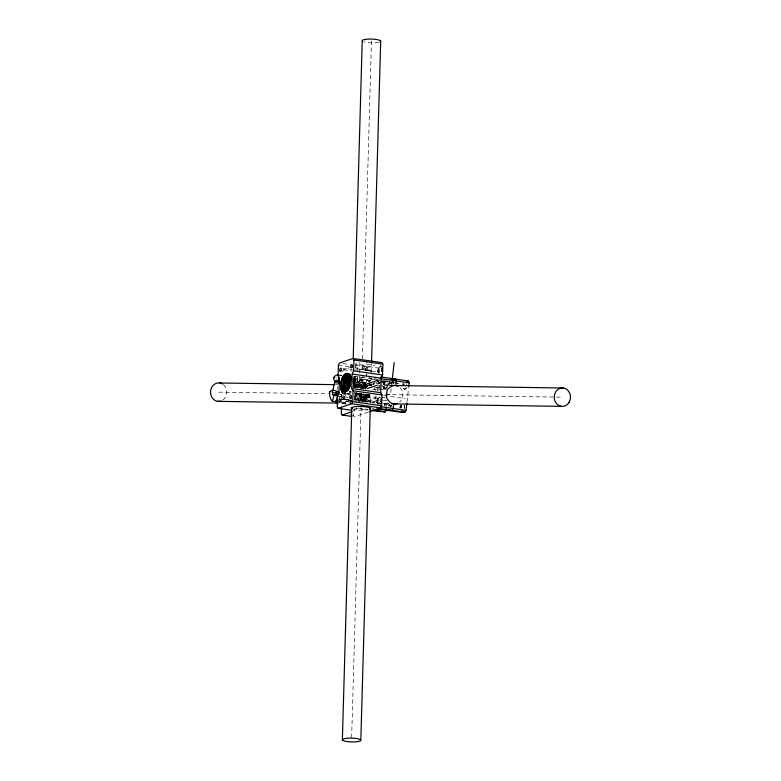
<?xml version="1.0" encoding="UTF-8"?>
<svg xmlns="http://www.w3.org/2000/svg" width="781" height="781" viewBox="0 0 781 781"><rect width="100%" height="100%" fill="white"/><g stroke="black" fill="none" stroke-linecap="round" stroke-linejoin="round"><path stroke-width="0.59" stroke-dasharray="3.9 2.93" d="M391.066 405.036L390.705 406.989M365.02 394.385C364.161 399.189 369.589 398.388 369.618 394.464M341.639 402.83L341.834 395.694M351.245 402.039L351.313 399.726M368.085 412.153L354.262 416.781L353.402 415.277L353.568 409.332A9.255 1.904 1.6 0 0 368.105 409.761M354.183 387.903L354.515 376.003M355.062 376.051L354.994 378.463L356.282 380.728L356.077 387.972M355.033 400.77L355.257 392.667M355.394 388.04L355.726 376.325M355.892 370.536L356.116 362.433M355.941 392.794L355.872 395.215L354.428 398.388M356.458 409.879L356.517 407.702M356.683 401.922L356.946 392.531M357.083 387.845L357.386 377.282A9.255 1.904 1.6 0 1 353.334 376.208M357.552 371.131L357.737 364.6M358.694 401.619L358.938 393.165M359.114 387.132L359.416 376.266M359.816 362.325L359.485 373.845A9.255 1.904 1.6 0 1 360.422 373.835M351.665 737.596L361.047 407.555M361.212 401.463L361.457 392.941M361.593 388.059L361.906 377.096M362.111 369.862L362.286 363.682M362.423 358.889L371.463 40.973M365.713 402.469L365.772 400.292L365.147 400.253M365.772 400.292L365.674 400.272A1.992 0.947 -81.8 0 0 367.255 400.624A1.992 0.947 -81.8 0 0 367.343 397.519A1.992 0.947 -81.8 0 0 365.811 398.857L365.947 394.161M366.143 387.122L366.064 384.574M366.25 383.608L366.514 374.216A9.255 1.904 1.6 0 0 366.152 374.167M354.994 364.942L365.43 366.162A1.992 0.947 -81.8 0 1 365.801 369.315L366.65 369.501A1.992 0.947 -81.8 0 0 368.134 369.833A1.992 0.947 -81.8 0 0 368.222 366.728A1.992 0.947 -81.8 0 0 366.689 368.076L366.875 361.544M370.409 402.791L370.614 395.489M370.907 386.039L371.102 378.434M371.278 372.342L371.551 363.399M356.624 392.531L357.132 398.486L359.592 401.239M356.585 392.97L357.132 398.486L359.25 401.395M360.802 393.556L360.91 396.582M358.704 393.097L359.045 397.851L361.505 400.936M350.503 404.607L351.05 399.813M362.755 401.395A9.255 8.113 -89.2 0 1 361.603 400.018L359.553 396.992L359.924 393.731M367.812 394.932L367.568 397.099L365.957 396.875L366.201 394.698M365.957 396.875L367.734 396.894L367.988 394.727M369.208 384.008L369.598 380.562L370.702 378.746L370.458 380.884M369.716 393.868L369.345 397.129L367.734 396.894M377.34 390.9L378.434 381.372M379.381 373.045L380.327 364.707M377.487 402.596L378.17 396.611M378.853 390.617L379.81 382.231M391.174 388.713L390.5 394.669L383.256 393.624M391.72 383.959L391.994 381.577M407.008 401.971L408.648 387.601M353.402 385.98L353.764 382.436M367.265 394.659L365.664 398.954L363.497 401.083L377.36 402.801L376.842 402.44L377.731 404.099M365.069 394.415L363.175 399.023L360.461 401.229M366.074 397.636L365.654 396.484M342.517 371.883L343.474 369.774L349.956 367.597M355.296 367.597L356.263 365.488L355.345 365.791M357.308 386.165L357.22 386.37A10.602 5.067 -81.8 0 0 356.741 387.591M353.412 387.22L354.447 382.924L353.461 379.449M358.059 387.513L359.943 384.838L362.208 383.53M353.432 378.18L354.603 376.422L357.815 376.471M382.475 382.417L383.578 380.591M360.324 387.776L364.063 384.672L362.443 385.472M362.257 388.684L365.488 386.029M364.912 388.606L366.963 387.356M368.544 370.633L369.969 370.194M367.675 401.424L369.101 400.985M360.422 389.377L363.087 387.025A9.255 8.113 -89.2 0 1 370.526 385.521M400.526 405.534L401.014 405.29A1.992 0.947 -81.8 0 1 401.571 408.092M367.06 399.296L367.275 399.15M367.753 369.374L367.07 369.53M366.904 400.155L366.221 400.321M364.59 399.023L365.791 398.857M363.624 401.024L353.998 399.169M360.402 382.358L361.105 382.036M360.158 369.96L375.124 364.942M351.782 383.373L355.56 382.104L353.949 381.88L353.852 385.502L355.453 385.726L351.675 386.995M366.23 384.184L361.662 385.707L367.529 386.556M354.066 411.07L354.974 410.757L354.115 409.254M379.507 397.256L377.243 399.159L377.897 398.866A1.992 0.947 -81.8 0 1 378.209 402.01A1.992 0.947 -81.8 0 1 376.608 401.61A1.992 0.947 -81.8 0 1 377.897 398.866L354.115 395.723M383.94 382.963L383.442 383.207L386.156 381.411M361.896 381.85L364.424 382.963M371.268 385.14L371.961 385.14L356.566 382.758M370.624 381.05L356.946 379.361M373.904 378.785L376.042 378.824M379.381 381.626L377.067 381.597L389.944 383.451L400.36 383.598M380.542 381.645L388.645 381.763L400.35 383.451M335.479 384.672L337.919 384.701M353.764 384.935L372.049 385.199M378.434 385.238L389.963 385.404M363.087 387.025L365.508 387.064M376.442 387.22L389.797 387.415M372.635 389.553L385.921 389.748M218.641 392.16L328.342 393.761M346.618 394.034L349.058 394.063M353.939 394.132L363.751 394.278M385.629 394.6L562.359 397.178M359.553 396.992L380.22 397.285A3.837 1.835 -81.8 0 0 378.004 399.745A3.837 1.835 -81.8 0 0 378.17 404.226M381.431 397.304L385.053 397.363M361.603 400.018L382.241 400.321M383.461 400.331L388.313 400.409M341.922 403.162L346.793 403.23M377.262 403.679L388.606 403.836M377.574 403.738L388.499 403.894M363.555 393.399A6.707 3.192 -84.6 0 0 366.006 399.647L366.094 399.638M366.66 368.066L365.274 368.407L365.84 369.267A1.992 0.947 -81.8 0 1 364.2 368.915A1.708 0.82 -81.8 0 1 362.726 368.573A1.708 0.82 -81.8 0 1 363.839 366.211A1.708 0.82 -81.8 0 1 364.102 368.915A1.992 0.947 -81.8 0 1 365.498 366.172L378.775 368.085A1.992 0.947 -81.8 0 1 379.088 371.229A1.992 0.947 -81.8 0 1 377.477 370.819A1.992 0.947 -81.8 0 1 378.775 368.085L378.121 368.368L380.933 366.523M404.88 389.319L403.474 388.518M385.297 389.036C381.714 388.001 385.179 384.779 378.668 386.224M367.207 370.428L354.877 368.378M353.608 381.538L358.137 382.192L356.761 382.514L360.558 380.406L362.882 380.308M346.422 399.657L352.006 400.458M342.986 363.575L349.019 364.444M338.398 365.166L349.263 366.728M342.937 368.456L352.856 369.882M343.474 369.774L351.928 370.985M362.247 376.832L364.551 377.164M369.149 377.828L371.444 378.16M354.603 376.422L375.388 379.42M376.559 379.586L380.064 380.093M384.252 380.747L387.552 381.226M374.851 379.781L360.968 379.283L359.953 376.501M375.993 379.947L379.449 380.445M380.591 380.611L387.493 381.597M339.569 375.065L341.98 375.417M339.735 375.466L341.775 375.768M353.51 378.248L371.317 380.767M378.111 382.124L381.606 382.622M376.149 383.041L389.68 385.267M335.81 377.877L336.709 378.004M353.871 380.376L356.282 380.728M350.64 381.108L358.577 382.26M374.577 387.571L381.616 388.577M382.788 388.753L385.14 389.084M383.979 395.489L405.105 398.525M347.076 393.36L350.142 393.8M346.217 393.819L349.839 394.346M338.173 394.18L341.795 394.698M337.529 395.957L348.385 397.519M388.84 403.533L383.94 403.103M373.025 403.25A1.708 0.82 -81.8 0 1 374.001 401.688L379.537 402.479M348.98 400.018L346.852 399.716L351.323 400.36M341.756 399.042L343.337 399.267L342.176 395.84M342.068 399.247L351.977 400.673M346.12 401.483L346.93 401.6M341.844 402.674L346.657 403.367M345.71 403.992L341.688 403.416A13.882 6.638 -81.8 0 0 348.511 397.705M371.785 408.102L374.089 408.434M358.694 408.063L367.89 409.381M354.496 408.151L367.148 409.966M349.781 414.76L353.402 415.277M364.991 370.106L378.238 372.02L377.711 371.649L378.6 373.318M391.769 383.608A1.992 0.947 -81.8 0 1 392.95 381.724L393.556 383.676A2.314 1.103 -81.8 0 0 393.263 381.733L393.273 381.763M367.08 368.163L367.802 368.573M366.211 398.945L366.924 399.364M365.215 400.155L364.571 399.813M366.133 384.672L366.318 384.789M365.391 383.852L365.83 384.301L365.186 383.686M365.264 399.374L363.809 398.046M363.185 400.009L361.095 397.334M364.307 382.856L363.702 382.358L364.571 383.139M364.512 383.09L364.825 383.442M365.528 396.846L365.069 394.522M389.26 381.597L389.944 383.451M366.963 386.312L367.08 386.663A9.274 4.432 -79.8 0 0 359.553 387.854M338.944 396.465L339.715 398.749M366.064 386.165L366.172 386.585A10.387 5.106 -80.3 0 0 357.454 386.722M373.982 382.514L373.621 384.682A2.314 1.103 -81.8 0 0 373.992 382.739M345.104 395.625A13.882 6.638 -81.8 0 1 341.668 401.346M339.579 375.876A13.882 6.638 -81.8 0 1 341.6 375.368M341.736 394.376A13.882 6.638 -81.8 0 1 340.643 397.09M350.425 391.252A13.882 6.638 -81.8 0 1 350.171 392.589M337.275 389.514A13.882 6.638 -81.8 0 1 337.714 386.859M341.688 394.6A1.523 0.732 -81.8 0 1 340.76 394.366M345.505 395.371A1.523 0.732 -81.8 0 1 345.085 395.391M353.529 379.956A13.882 6.638 -81.8 0 1 354.818 388.011M351.391 400.419A13.882 6.638 -81.8 0 1 348.834 403.24M346.344 404.08A13.882 6.638 -81.8 0 1 341.16 395.03M351.04 391.437A1.523 0.732 -81.8 0 1 350.708 393.409M349.742 393.458A1.523 0.732 -81.8 0 1 349.79 391.496M355.628 387.405A12.037 5.75 -81.8 0 1 361.613 380.162A12.037 5.75 -81.8 0 1 366.23 386.868M365.889 394.346A12.037 5.75 -81.8 0 1 362.989 401.473M355.267 400.136A12.037 5.75 -81.8 0 1 354.613 392.394M356.029 387.464A12.037 5.75 -81.8 0 1 362.023 380.22A12.037 5.75 -81.8 0 1 366.631 386.927M366.289 394.405A12.037 5.75 -81.8 0 1 363.77 400.985M355.667 400.194A12.037 5.75 -81.8 0 1 355.013 392.452M370.731 364.092A9.255 1.904 1.6 0 1 355.394 364.151M353.315 381.968A11.334 5.418 -81.8 0 1 354.369 387.552M350.532 400.038A11.334 5.418 -81.8 0 1 343.308 395.274M353.432 385.443A11.334 5.418 -81.8 0 1 353.568 387.435M349.205 400.448A11.334 5.418 -81.8 0 1 342.498 395.157M353.51 386.927A9.489 4.54 -81.8 0 1 358.352 382.212A9.489 4.54 -81.8 0 1 361.603 388.235M361.183 393.702A9.489 4.54 -81.8 0 1 357.161 400.682M348.375 399.267A9.489 4.54 -81.8 0 1 343.601 395.586M378.404 372.84A3.837 1.835 -81.8 0 1 378.892 367.851A3.837 1.835 -81.8 0 1 381.382 367.021M378.805 372.898A3.837 1.835 -81.8 0 1 379.244 368.017A3.837 1.835 -81.8 0 1 381.675 366.943M377.408 403.201A3.837 1.835 -81.8 0 1 377.867 398.964A3.837 1.835 -81.8 0 1 379.947 397.314M380.445 403.269A3.837 1.835 -81.8 0 1 379.869 404.216M380.747 403.543A3.837 1.835 -81.8 0 1 380.396 404.109M368.281 370.955A3.837 1.835 -81.8 0 1 370.907 372.039M368.681 371.014A3.837 1.835 -81.8 0 1 371.268 371.863M369.257 377.799A3.837 1.835 -81.8 0 1 368.993 377.809M366.572 374.821A1.992 0.947 -81.8 0 1 366.514 373.904M367.06 402.313A3.837 1.835 -81.8 0 1 369.872 402.166M367.578 402.166A3.837 1.835 -81.8 0 1 370.272 402.225M349.683 391.222A8.835 4.471 -81.4 0 1 349.302 391.584M353.285 379.742A7.664 3.309 -81.5 0 1 353.012 385.834M353.246 380.113A7.761 3.358 -81.5 0 1 353.002 385.414M350.249 391.086A7.761 3.358 -81.5 0 1 350.044 391.242M353.373 380.962A4.666 1.952 -82.6 0 1 353.119 386.302M354.135 387.61A6.609 3.397 -81.4 0 0 353.481 378.014A6.707 3.446 -81.4 0 1 354.018 387.64M350.913 402.274A1.708 0.82 -81.8 0 1 351.44 400.926M373.914 387.942A9.255 8.113 -89.2 0 1 375.339 390.285M376.081 395.498A9.255 8.113 -89.2 0 1 372.293 402.205M400.028 387.679A9.255 8.113 -89.2 0 1 399.696 402.039M391.076 405.114A2.314 1.103 -81.8 0 1 390.685 407.038A1.992 0.947 -81.8 0 0 391.193 405.114M388.792 406.081A2.314 1.103 -81.8 0 1 389.25 404.197M371.971 385.199A2.314 1.103 -81.8 0 1 371.776 384.603M391.33 383.637A2.314 1.103 -81.8 0 1 392.062 381.714M374.109 382.7A1.992 0.947 -81.8 0 1 373.738 384.672M372.244 384.652A1.992 0.947 -81.8 0 1 372.156 383.666M389.231 406.091A1.992 0.947 -81.8 0 1 389.797 404.167M392.95 381.724A1.992 0.947 -81.8 0 1 393.683 383.637M406.745 383.647A3.837 1.835 -81.8 0 1 406.813 384.672M406.237 387.532A3.837 1.835 -81.8 0 1 403.123 387.493M403.201 384.613A3.837 1.835 -81.8 0 1 403.504 383.608M406.637 387.591A3.837 1.835 -81.8 0 1 403.523 387.552M403.601 384.672A3.837 1.835 -81.8 0 1 403.904 383.666M404.06 383.647A1.992 0.947 -81.8 0 1 404.285 384.682M402.449 384.652A1.992 0.947 -81.8 0 1 402.908 383.637M404.138 405.232A3.837 1.835 -81.8 0 1 404.167 408.063M400.516 408.014A3.837 1.835 -81.8 0 1 401.18 405.193M404.49 405.075A3.837 1.835 -81.8 0 1 404.304 409.156M400.917 408.072A3.837 1.835 -81.8 0 1 401.59 405.251M399.833 408.072A1.992 0.947 -81.8 0 1 401.014 405.29M384.711 406.159A3.837 1.835 -81.8 0 0 383.627 403.494A3.837 1.835 -81.8 0 1 385.111 406.218M385.56 389.006A3.837 1.835 -81.8 0 1 384.057 384.213A3.837 1.835 -81.8 0 1 387.21 382.251A3.837 1.835 -81.8 0 1 386.234 388.587M365.42 394.542A7.869 3.749 -79.3 0 1 360.754 400.067A7.869 3.749 -79.3 0 1 358.167 393.634M362.862 401.551A9.811 4.686 -83.7 0 0 366.484 394.63A6.795 3.241 -78.9 0 1 362.433 399.228A6.795 3.241 -78.9 0 1 360.314 393.536M359.358 401.17A9.811 4.686 -83.7 0 1 357.327 393.624M366.377 394.63A9.909 4.735 -83.7 0 1 362.843 401.532M359.094 401.131A9.909 4.735 -83.7 0 1 357.132 393.614M359.465 393.507A8.737 4.178 -83.9 0 0 362.726 401.239A8.737 4.178 -83.9 0 0 367.617 394.62A8.835 4.217 -83.9 0 1 362.569 401.317A8.835 4.217 -83.9 0 1 359.27 393.487M358.157 387.669A8.396 4.022 -84.2 0 1 362.159 383.881A8.396 4.022 -84.2 0 1 365.147 388.811M357.249 387.874A10.338 4.94 -80 0 1 362.218 382.026A10.338 4.94 -80 0 1 366.133 386.624M360.471 388.538A7.283 3.485 -79.3 0 1 366.133 387.405M359.299 387.962A9.372 4.481 -79.8 0 1 366.972 386.585M361.525 388.889A8.161 3.895 -79.5 0 1 367.9 386.497M362.433 388.547A6.268 2.997 -85 0 1 366.006 386.966M361.281 388.977A8.259 3.944 -79.6 0 1 367.851 386.546M364.971 388.499A5.203 2.489 -85.7 0 1 366.074 387.757M363.751 388.938A7.136 3.417 -79.2 0 1 368.368 386.488M363.565 388.85A7.234 3.456 -79.3 0 1 368.398 386.546M365.85 388.508A5.916 2.821 -81.8 0 1 366.113 388.157M368.632 394.581A7.761 3.798 -78.5 0 1 363.741 400.389A7.761 3.798 -78.5 0 1 361.203 393.575M368.73 394.581A7.664 3.749 -78.5 0 1 363.897 400.321A7.664 3.749 -78.5 0 1 361.398 393.585M367.675 394.561A5.731 2.724 -78.3 0 1 364.161 398.398A5.731 2.724 -78.3 0 1 362.462 393.487M368.788 394.59A4.666 2.226 -77.4 0 1 366.191 397.597A4.666 2.226 -77.4 0 1 364.542 394.727M369.784 394.6A6.707 3.192 -84.6 0 1 366.006 399.647M357.376 386.273A10.153 4.852 -81.8 0 1 362.472 382.085A10.153 4.852 -81.8 0 1 365.713 388.577M376.686 382.71A1.708 0.82 -81.8 0 1 375.7 382.7M374.001 401.688A1.708 0.82 -81.8 0 1 374.675 403.152M368.329 381.675A1.708 0.82 -81.8 0 1 369.579 381.694M370.829 384.613A1.992 0.947 -81.8 0 1 369.725 384.682M373.777 383.608A1.992 0.947 -81.8 0 1 373.445 384.642M371.17 384.984A2.89 0.791 17.1 0 1 371.629 384.965M389.065 381.724A1.708 0.82 -81.8 0 1 388.899 384.232A1.708 0.82 -81.8 0 1 387.679 384.213A1.708 0.82 -81.8 0 1 388.079 381.714M390.783 381.743A1.992 0.947 -81.8 0 1 390.939 383.608M389.543 385.199A1.992 0.947 -81.8 0 1 389.045 383.647A1.992 0.947 -81.8 0 1 389.631 381.724M392.853 381.724A1.992 0.947 -81.8 0 1 393.399 383.676M391.476 383.725A1.992 0.947 -81.8 0 1 392.501 381.704M386.546 406.159A1.992 0.947 -81.8 0 1 387.708 403.377A1.992 0.947 -81.8 0 1 388.333 406.052M390.91 405.134A1.992 0.947 -81.8 0 1 390.5 407.018M388.948 406.179A1.992 0.947 -81.8 0 1 389.514 404.138M385.131 406.13A1.708 0.82 -81.8 0 1 385.482 403.875A1.708 0.82 -81.8 0 1 386.585 403.826A1.708 0.82 -81.8 0 1 386.488 406.061M378.775 42.33A9.255 1.904 1.6 0 1 363.966 41.881M223.415 384.662A9.255 8.113 -89.2 0 1 222.634 400.204M363.233 399.706A1.708 0.82 -81.8 0 0 362.97 397.002A1.708 0.82 -81.8 0 0 361.847 399.355A1.708 0.82 -81.8 0 0 363.233 399.706A1.992 0.947 -81.8 0 0 364.932 400.097A1.992 0.947 -81.8 0 0 364.62 396.963A1.992 0.947 -81.8 0 0 363.321 399.696M386.615 387.327A3.837 1.835 -81.8 0 0 385.892 381.372A3.837 1.835 -81.8 0 0 383.471 386.81A3.837 1.835 -81.8 0 0 386.615 387.327M384.379 386.058A1.992 0.947 -81.8 0 0 384.008 382.973A1.992 0.947 -81.8 0 0 382.758 385.785A1.992 0.947 -81.8 0 0 384.379 386.058M357.327 382.016A1.708 0.82 -81.8 0 0 357.005 379.361A1.708 0.82 -81.8 0 0 355.931 381.792A1.708 0.82 -81.8 0 0 357.327 382.016"/><path stroke-width="1.17" d="M341.502 407.594L341.326 413.539L342.195 415.043L351.85 416.439M342.488 393.058A10.602 5.067 -81.8 0 0 345.27 393.761L345.329 391.857A8.396 4.276 -81.3 0 1 341.609 384.115A8.396 4.276 -81.3 0 1 346.627 375.251M348.238 374.939L348.18 376.842L349.673 376.1M350.064 386.761L350.171 383.139M338.075 408.326L351.772 403.738L352.739 401.619L353.051 390.754L351.753 388.499L352.172 374.011L353.617 370.829L353.92 359.963L353.061 358.459L339.364 363.048L338.398 365.166L338.085 376.032L339.384 378.297L338.974 392.784L337.529 395.957L337.216 406.823L338.075 408.326L351.352 410.24M342.371 739.919L351.811 407.438M353.197 358.723L362.228 40.856M360.822 740.144L370.272 407.662M371.59 361.388L380.689 41.081M369.228 411.763L380.747 407.907L381.714 405.788L382.016 394.922L380.728 392.667L381.138 378.18L382.583 374.997L382.895 364.131L382.036 362.628L353.061 358.459M337.685 396.074L333.077 394.874A2.773 1.328 -81.8 0 1 332.403 392.56L332.53 390.285L336.152 390.803L336.025 393.077A2.773 1.328 -81.8 0 0 336.699 395.401L337.685 396.074L335.85 401.776L332.228 401.258A13.882 6.638 -81.8 0 1 329.436 391.652L332.53 390.285M392.267 379.195L394.161 362.53M395.391 381.245L395.635 379.107L390.295 379.029M393.702 403.914L393.175 408.502L392.082 410.328L386.732 410.25L386.048 408.404M395.791 385.55L396.318 380.952L395.635 379.107M377.535 408.932L399.608 412.104L404.948 412.183L406.052 410.357L406.872 403.172M408.785 386.4L409.195 382.807L408.512 380.962L380.689 376.959M339.218 377.448L338.183 381.401L337.265 380.493A2.773 1.328 -81.8 0 0 335.771 380.991L334.785 382.544L338.407 383.061L339.393 381.519L335.771 380.991M332.228 401.258L334.063 395.557M370.653 410.474L385.365 411.899L386.458 410.074M338.173 394.18L339.218 392.823A2.773 1.328 -81.8 0 0 339.384 392.57M345.329 391.857C349.029 390.129 349.81 385.336 350.113 381.655C351.684 378.355 345.417 369.745 346.598 375.563L348.092 374.821M367.373 383.793L377.643 380.357M367.236 388.587L377.506 385.14M342.195 415.043L351.909 411.792M391.027 385.433L391.603 385.423M406.374 380.933L408.512 380.962M219.686 382.983L334.258 384.652M390.324 385.472L563.404 387.991M217.596 401.346L338.261 403.103M391.681 403.884L561.314 406.354M391.183 385.423L391.877 385.492M353.92 359.963L382.895 364.131M353.617 370.829L382.583 374.997M352.172 374.011L381.138 378.18M380.22 378.639L409.195 382.807M334.785 382.544L333.546 377.545L334.444 377.682M337.265 380.493L338.173 380.62M351.753 388.499L380.728 392.667M353.051 390.754L382.016 394.922M329.436 391.652L330.343 391.779M332.403 392.56L336.025 393.077M333.077 394.874L336.699 395.401M352.739 401.619L381.714 405.788M380.532 406.686L406.052 410.357M351.772 403.738L380.747 407.907M377.135 408.18L404.948 412.183M372.488 410.045L385.365 411.899M379.341 409.966L380.025 411.821M333.546 377.545A13.882 6.638 -81.8 0 1 338.729 374.978M337.665 402.84A13.882 6.638 -81.8 0 1 335.215 401.024M333.106 390.598A13.882 6.638 -81.8 0 1 335.147 381.616M339.344 384.203A1.523 0.732 -81.8 0 1 339.354 383.471M369.764 409.205A9.255 1.904 1.6 0 0 367.773 407.233A9.255 1.904 1.6 0 0 358.557 406.442L354.867 406.559L351.079 407.828L352.104 408.609A9.255 1.904 1.6 0 0 352.241 408.707M381.821 368.134A3.837 1.835 -81.8 0 1 381.733 371.258M382.221 368.193A3.837 1.835 -81.8 0 1 382.134 371.317M380.952 398.925A3.837 1.835 -81.8 0 1 380.864 402.049M381.353 398.984A3.837 1.835 -81.8 0 1 381.265 402.108M346.608 375.954A7.869 3.495 -82.3 0 1 350.181 379.185M349.956 385.482A7.869 3.495 -82.3 0 1 346.969 390.959A7.283 3.231 -82.2 0 1 344.333 384.193A7.283 3.231 -82.2 0 1 348.199 376.588M346.657 374.011A9.811 4.93 -81.5 0 1 350.552 375.554M345.27 393.78A10.338 4.696 -82.1 0 1 341.16 384.467A10.338 4.696 -82.1 0 1 346.676 373.338M346.51 373.894A9.909 4.979 -81.5 0 1 351.723 380.083M342.586 392.745A10.387 4.735 -81.1 0 1 341.395 381.831A10.387 4.735 -81.1 0 1 346.52 373.367M348.189 377.243A6.795 2.987 -82.4 0 1 350.288 377.545M348.531 375.007A8.835 4.471 -81.4 0 1 348.746 374.958M344.86 392.091A9.274 4.178 -82.2 0 1 343.484 382.885A9.274 4.178 -82.2 0 1 347.516 374.87M344.929 392.423A9.372 4.227 -82.2 0 1 343.347 382.524A9.372 4.227 -82.2 0 1 347.994 374.519M347.955 390.149A6.268 3.251 -81.1 0 1 345.963 383.608A6.268 3.251 -81.1 0 1 349.79 377.819M349.781 378.531A5.731 2.47 -82.5 0 1 350.269 378.287M346.793 391.261A8.161 3.651 -82.2 0 1 345.739 382.827A8.161 3.651 -82.2 0 1 349.507 376.051M346.549 391.252A8.259 3.7 -82.2 0 1 345.592 382.524A8.259 3.7 -82.2 0 1 349.527 375.886M348.756 388.499A5.203 2.753 -81 0 1 348.101 383.744A5.203 2.753 -81 0 1 350.249 379.507M348.17 389.709A7.136 3.163 -82.2 0 1 350.249 377.75M348.131 390.061A7.234 3.212 -82.2 0 1 347.555 383.246A7.234 3.212 -82.2 0 1 350.288 377.487M349.439 388.528A5.916 2.821 -81.8 0 1 350.259 380.698M342.439 392.765A10.153 4.852 -81.8 0 1 340.828 382.241A10.153 4.852 -81.8 0 1 345.846 373.699M397.968 386.224A9.255 8.113 -89.2 0 0 389.797 387.415L387.132 389.768L386.263 397.373L388.313 400.409A9.255 8.113 -89.2 0 0 397.509 403.416M402.371 411.226A3.837 1.835 -81.8 0 1 401.59 411.216M402.908 411.216A3.837 1.835 -81.8 0 1 401.864 411.196M391.701 385.258A2.89 1.084 -4.5 0 1 392.814 385.375M362.735 41.364A9.255 1.904 1.6 0 1 371.61 39.07A9.255 1.904 1.6 0 1 380.074 41.901M221.033 400.995A9.255 8.113 -89.2 0 1 210.567 391.33A9.255 8.113 -89.2 0 1 222.439 383.959M337.88 393.673A1.523 0.732 -81.8 0 0 337.646 391.261A1.523 0.732 -81.8 0 0 336.65 393.36A1.523 0.732 -81.8 0 0 337.88 393.673M341.072 370.858A1.708 0.82 -81.8 0 0 340.809 368.154A1.708 0.82 -81.8 0 0 339.696 370.506A1.708 0.82 -81.8 0 0 341.072 370.858M352.036 367.177A1.708 0.82 -81.8 0 0 351.772 364.473A1.708 0.82 -81.8 0 0 350.659 366.836A1.708 0.82 -81.8 0 0 352.036 367.177M340.204 401.639A1.708 0.82 -81.8 0 0 339.94 398.935A1.708 0.82 -81.8 0 0 338.817 401.297A1.708 0.82 -81.8 0 0 340.204 401.639M351.157 397.968A1.708 0.82 -81.8 0 0 350.894 395.264A1.708 0.82 -81.8 0 0 349.781 397.617A1.708 0.82 -81.8 0 0 351.157 397.968M346.842 741.53A9.255 1.904 1.6 0 0 360.851 740.31A9.255 1.904 1.6 0 0 347.106 738.24A9.255 1.904 1.6 0 0 346.842 741.53M569.134 402.225A9.255 8.113 -89.2 0 0 562.828 387.932A9.255 8.113 -89.2 0 0 555.106 401.366A9.255 8.113 -89.2 0 0 569.134 402.225"/></g></svg>
